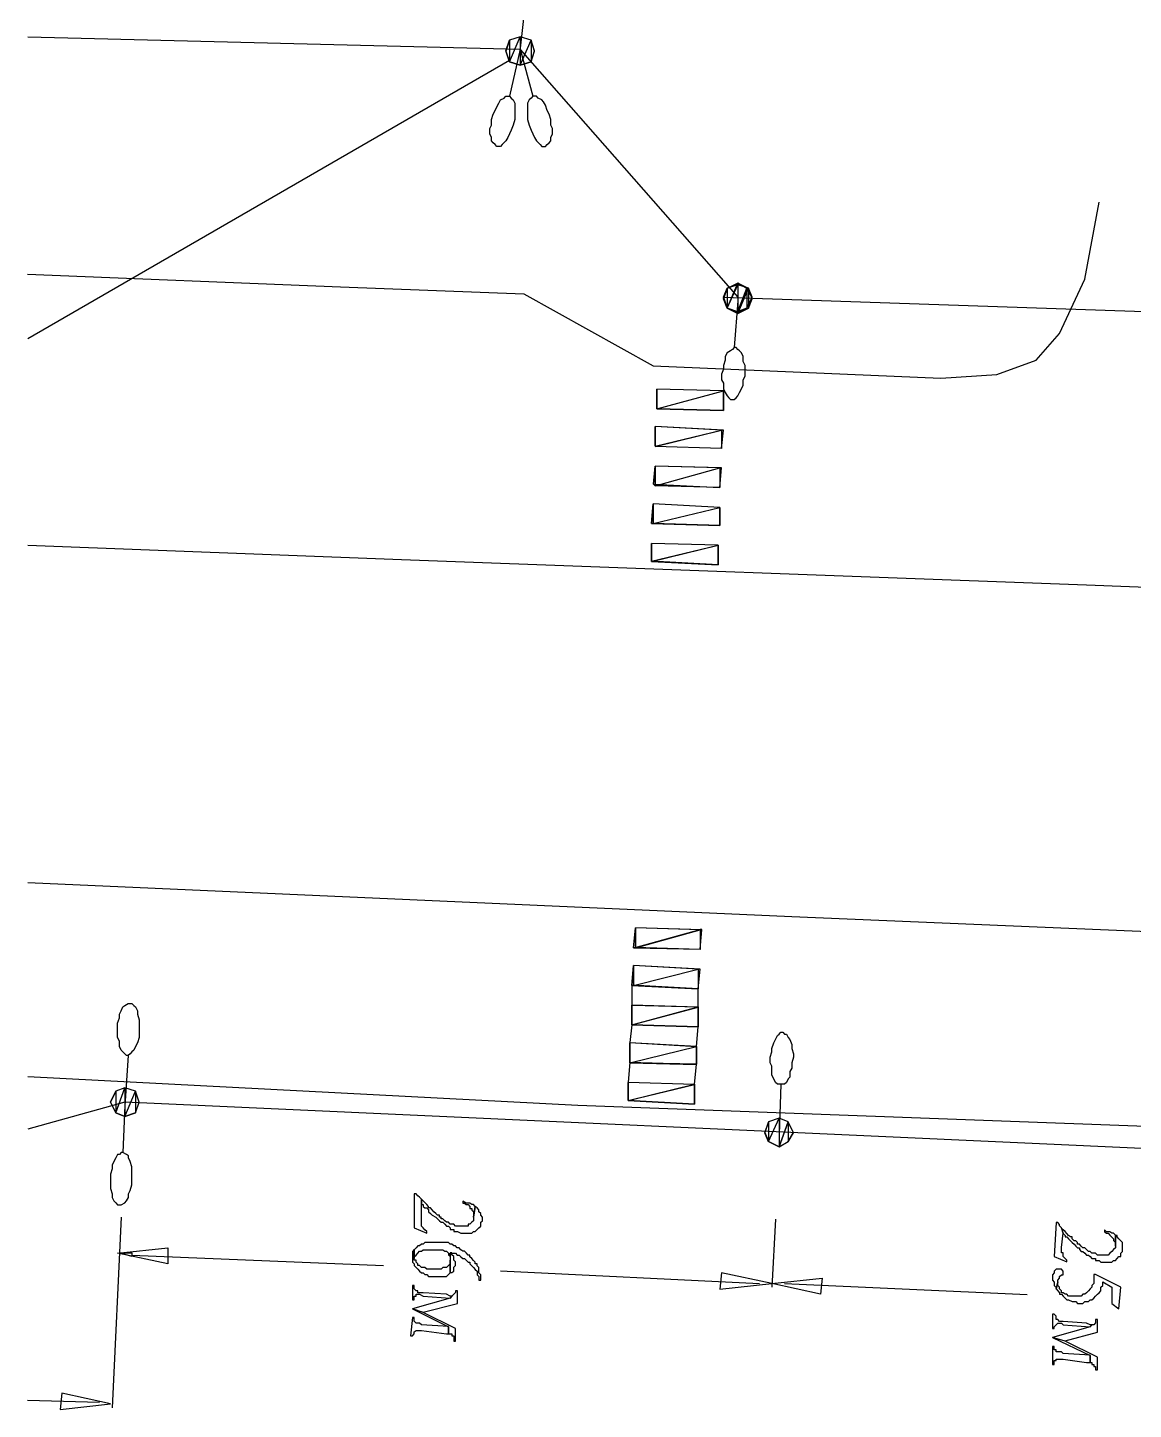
# Model space of a CAD drawing. Extents: x 212106 to 638151, y -1311344 to 1260505.
# Drawn here: x 212106 to 256034, y 481178 to 536109 of the extents above; entities that cross this region are included whole.
import ezdxf

# ---------------------------------------------------------------- set-up
doc = ezdxf.new("R2010")
doc.units = 0
doc.header["$MEASUREMENT"] = 0
doc.layers.add('at_Entity', color=7, linetype='Continuous')

msp = doc.modelspace()

# ---------------------------------------------------------------- linework, layer by layer
at = {"layer": 'at_Entity', "color": 0}
for p, q in [((231678, 535176), (231892, 537180)), ((212107, 535739), (231677, 535247)), ((231106, 535182), (231249, 535608)), ((231106, 535182), (231249, 535608)), ((231106, 535182), (231249, 535608)), ((231106, 535182), (231249, 535608)), ((231249, 535606), (231106, 535179)), ((231249, 535606), (231106, 535179)), ((231249, 535606), (231106, 535179)), ((231249, 535606), (231106, 535179)), ((231249, 535606), (231106, 535179)), ((231249, 535606), (231106, 535179)), ((231249, 535606), (231106, 535179)), ((231249, 535606), (231106, 535179)), ((231678, 535748), (231249, 535606)), ((231678, 535748), (231249, 535606)), ((231249, 534753), (231678, 535748)), ((231249, 534753), (231678, 535748)), ((231678, 535748), (231249, 535606)), ((231678, 535748), (231249, 535606)), ((231678, 535748), (231249, 535606)), ((231249, 534753), (231678, 535748)), ((231249, 534753), (231678, 535748)), ((231678, 535748), (231249, 535606)), ((231678, 535748), (231249, 535606)), ((231678, 535748), (231249, 535606)), ((231249, 534753), (231678, 535748)), ((231249, 534753), (231678, 535748)), ((231678, 535748), (231249, 535606)), ((231678, 535748), (231249, 535606)), ((231678, 535748), (231249, 535606)), ((231249, 534753), (231678, 535748)), ((231249, 534753), (231678, 535748)), ((231678, 535748), (231249, 535606)), ((231249, 535608), (231249, 534755)), ((231249, 535608), (231249, 534755)), ((231249, 535608), (231249, 534755)), ((231249, 535608), (231249, 534755)), ((231249, 535606), (231249, 534753)), ((231249, 535606), (231249, 534753)), ((231249, 535606), (231249, 534753)), ((231249, 535606), (231249, 534753)), ((232106, 535606), (231678, 535748)), ((232106, 535606), (231678, 535748)), ((231678, 535748), (231678, 534611)), ((231678, 535748), (231678, 534611)), ((232106, 535606), (231678, 535748)), ((232106, 535606), (231678, 535748)), ((232106, 535606), (231678, 535748)), ((231678, 535748), (231678, 534611)), ((231678, 535748), (231678, 534611)), ((232106, 535606), (231678, 535748)), ((232106, 535606), (231678, 535748)), ((232106, 535606), (231678, 535748)), ((231678, 535748), (231678, 534611)), ((231678, 535748), (231678, 534611)), ((232106, 535606), (231678, 535748)), ((232106, 535606), (231678, 535748)), ((232106, 535606), (231678, 535748)), ((231678, 535748), (231678, 534611)), ((231678, 535748), (231678, 534611)), ((232106, 535606), (231678, 535748)), ((231678, 534613), (232106, 535608)), ((231678, 534613), (232106, 535608)), ((231678, 534613), (232106, 535608)), ((231678, 534613), (232106, 535608)), ((231678, 534611), (232106, 535606)), ((231678, 534611), (232106, 535606)), ((231678, 534611), (232106, 535606)), ((231678, 534611), (232106, 535606)), ((232249, 535182), (232106, 535608)), ((232106, 535608), (232106, 534755)), ((232106, 535608), (232106, 534755)), ((232249, 535182), (232106, 535608)), ((232106, 535608), (232106, 534755)), ((232106, 535608), (232106, 534755)), ((232249, 535182), (232106, 535608)), ((232106, 535608), (232106, 534755)), ((232106, 535608), (232106, 534755)), ((232249, 535182), (232106, 535608)), ((232106, 535608), (232106, 534755)), ((232106, 535608), (232106, 534755)), ((232249, 535179), (232106, 535606)), ((232249, 535179), (232106, 535606)), ((232249, 535179), (232106, 535606)), ((232249, 535179), (232106, 535606)), ((232249, 535179), (232106, 535606)), ((232249, 535179), (232106, 535606)), ((232249, 535179), (232106, 535606)), ((232249, 535179), (232106, 535606)), ((231249, 534755), (231106, 535182)), ((231249, 534755), (231106, 535182)), ((231249, 534755), (231106, 535182)), ((231249, 534755), (231106, 535182)), ((231106, 535179), (231249, 534753)), ((231106, 535179), (231249, 534753)), ((231106, 535179), (231249, 534753)), ((231106, 535179), (231249, 534753)), ((231106, 535179), (231249, 534753)), ((231106, 535179), (231249, 534753)), ((231106, 535179), (231249, 534753)), ((231106, 535179), (231249, 534753)), ((231678, 535247), (231249, 533387)), ((231678, 535247), (232178, 533387)), ((231678, 535242), (240320, 525388)), ((232106, 534755), (232249, 535182)), ((232106, 534755), (232249, 535182)), ((232106, 534755), (232249, 535182)), ((232106, 534755), (232249, 535182)), ((232106, 534753), (232249, 535179)), ((232106, 534753), (232249, 535179)), ((232106, 534753), (232249, 535179)), ((232106, 534753), (232249, 535179)), ((232106, 534753), (232249, 535179)), ((232106, 534753), (232249, 535179)), ((232106, 534753), (232249, 535179)), ((232106, 534753), (232249, 535179)), ((212107, 523748), (231249, 534816)), ((231249, 534753), (231678, 534611)), ((231678, 534611), (231249, 534753)), ((231249, 534753), (231678, 534611)), ((231249, 534753), (231678, 534611)), ((231678, 534611), (231249, 534753)), ((231249, 534753), (231678, 534611)), ((231249, 534753), (231678, 534611)), ((231678, 534611), (231249, 534753)), ((231249, 534753), (231678, 534611)), ((231249, 534753), (231678, 534611)), ((231678, 534611), (231249, 534753)), ((231249, 534753), (231678, 534611)), ((232106, 534755), (231678, 534613)), ((232106, 534755), (231678, 534613)), ((232106, 534755), (231678, 534613)), ((232106, 534755), (231678, 534613)), ((231678, 534611), (232106, 534753)), ((231678, 534611), (232106, 534753)), ((231678, 534611), (232106, 534753)), ((231678, 534611), (232106, 534753)), ((231678, 534611), (232106, 534753)), ((231678, 534611), (232106, 534753)), ((231678, 534611), (232106, 534753)), ((231678, 534611), (232106, 534753)), ((231678, 534611), (231678, 534611)), ((231678, 534611), (231678, 534611)), ((231678, 534611), (231678, 534611)), ((231678, 534611), (231678, 534611)), ((231678, 534611), (231678, 534611)), ((231034, 533307), (231106, 533384)), ((231106, 533384), (231177, 533384)), ((231177, 533384), (231249, 533384)), ((231249, 533384), (231320, 533307)), ((232177, 533384), (232106, 533307)), ((232249, 533384), (232177, 533384)), ((232320, 533384), (232249, 533384)), ((232391, 533307), (232320, 533384)), ((230677, 532816), (230749, 532958)), ((230749, 532958), (230820, 533100)), ((230820, 533100), (230892, 533242)), ((230892, 533242), (231034, 533307)), ((231320, 533307), (231391, 533242)), ((231391, 533242), (231463, 533100)), ((231463, 533100), (231463, 532958)), ((231463, 532958), (231463, 532816)), ((232034, 533242), (231963, 533100)), ((231963, 533100), (231963, 532958)), ((231963, 532958), (231963, 532816)), ((232106, 533307), (232034, 533242)), ((232534, 533242), (232391, 533307)), ((232606, 533165), (232534, 533242)), ((232677, 533023), (232606, 533165)), ((232749, 532816), (232677, 533023)), ((230534, 532455), (230606, 532675)), ((230534, 532236), (230534, 532455)), ((230606, 532675), (230677, 532816)), ((231463, 532455), (231391, 532236)), ((231463, 532816), (231463, 532597)), ((231463, 532597), (231463, 532455)), ((231963, 532816), (231963, 532597)), ((231963, 532597), (231963, 532455)), ((231963, 532455), (232034, 532236)), ((232820, 532675), (232749, 532816)), ((232891, 532455), (232820, 532675)), ((232891, 532236), (232891, 532455)), ((230463, 532094), (230534, 532236)), ((230463, 531887), (230463, 532094)), ((230534, 531745), (230463, 531887)), ((230534, 531603), (230534, 531745)), ((231177, 531745), (231106, 531603)), ((231249, 531887), (231177, 531745)), ((231320, 532029), (231249, 531887)), ((231391, 532236), (231320, 532029)), ((232034, 532236), (232106, 532029)), ((232106, 532029), (232177, 531887)), ((232177, 531887), (232249, 531745)), ((232249, 531745), (232320, 531603)), ((232963, 532094), (232891, 532236)), ((232891, 531745), (232963, 531887)), ((232891, 531603), (232891, 531745)), ((232963, 531887), (232963, 532094)), ((230606, 531526), (230534, 531603)), ((230677, 531461), (230606, 531526)), ((230749, 531384), (230677, 531461)), ((230820, 531384), (230749, 531384)), ((230749, 531384), (230749, 531384)), ((230892, 531384), (230820, 531384)), ((230963, 531461), (230892, 531384)), ((231106, 531603), (230963, 531461)), ((232320, 531603), (232463, 531461)), ((232463, 531461), (232534, 531384)), ((232534, 531384), (232606, 531384)), ((232606, 531384), (232677, 531384)), ((232677, 531384), (232749, 531461)), ((232677, 531384), (232677, 531384)), ((232749, 531461), (232820, 531526)), ((232820, 531526), (232891, 531603)), ((239748, 525387), (239891, 525747)), ((239748, 525387), (239891, 525747)), ((239748, 525323), (239891, 525747)), ((239748, 525323), (239891, 525747)), ((239748, 525387), (239891, 525747)), ((239748, 525387), (239891, 525747)), ((239891, 525745), (239748, 525321)), ((239891, 525745), (239748, 525321)), ((239891, 525745), (239748, 525321)), ((239891, 525745), (239748, 525321)), ((239892, 525738), (239749, 525391)), ((239892, 525738), (239749, 525391)), ((239892, 525738), (239749, 525391)), ((239892, 525738), (239749, 525391)), ((239892, 525738), (239749, 525391)), ((239892, 525738), (239749, 525391)), ((239892, 525738), (239749, 525391)), ((239892, 525738), (239749, 525391)), ((240319, 525887), (239891, 525745)), ((240319, 525887), (239891, 525745)), ((239891, 524961), (240319, 525887)), ((239891, 524961), (240319, 525887)), ((240319, 525887), (239891, 525745)), ((240319, 525887), (239891, 525745)), ((240319, 525887), (239891, 525745)), ((239891, 524961), (240319, 525887)), ((239891, 524961), (240319, 525887)), ((240319, 525887), (239891, 525745)), ((239891, 525747), (239891, 524962)), ((239891, 525747), (239891, 524962)), ((239891, 525747), (239891, 524962)), ((239891, 525747), (239891, 524962)), ((239891, 525747), (239891, 524962)), ((239891, 525747), (239891, 524962)), ((239891, 525745), (239891, 524961)), ((239891, 525745), (239891, 524961)), ((240320, 525956), (239892, 525738)), ((240320, 525956), (239892, 525738)), ((239892, 524953), (240320, 525956)), ((239892, 524953), (240320, 525956)), ((240320, 525956), (239892, 525738)), ((240320, 525956), (239892, 525738)), ((240320, 525956), (239892, 525738)), ((239892, 524953), (240320, 525956)), ((239892, 524953), (240320, 525956)), ((240320, 525956), (239892, 525738)), ((240320, 525956), (239892, 525738)), ((240320, 525956), (239892, 525738)), ((239892, 524953), (240320, 525956)), ((239892, 524953), (240320, 525956)), ((240320, 525956), (239892, 525738)), ((240320, 525956), (239892, 525738)), ((240320, 525956), (239892, 525738)), ((239892, 524953), (240320, 525956)), ((239892, 524953), (240320, 525956)), ((240320, 525956), (239892, 525738)), ((239892, 525738), (239892, 524953)), ((239892, 525738), (239892, 524953)), ((239892, 525738), (239892, 524953)), ((239892, 525738), (239892, 524953)), ((240749, 525745), (240319, 525887)), ((240749, 525745), (240319, 525887)), ((240319, 525887), (240319, 524742)), ((240319, 525887), (240319, 524742)), ((240749, 525745), (240319, 525887)), ((240749, 525745), (240319, 525887)), ((240749, 525745), (240319, 525887)), ((240319, 525887), (240319, 524742)), ((240319, 525887), (240319, 524742)), ((240749, 525745), (240319, 525887)), ((240319, 524742), (240749, 525745)), ((240319, 524742), (240749, 525745)), ((240748, 525738), (240320, 525956)), ((240748, 525738), (240320, 525956)), ((240320, 525956), (240320, 524812)), ((240320, 525956), (240320, 524812)), ((240748, 525738), (240320, 525956)), ((240748, 525738), (240320, 525956)), ((240748, 525738), (240320, 525956)), ((240320, 525956), (240320, 524812)), ((240320, 525956), (240320, 524812)), ((240748, 525738), (240320, 525956)), ((240678, 525738), (240320, 525956)), ((240678, 525738), (240320, 525956)), ((240320, 525956), (240320, 524812)), ((240320, 525956), (240320, 524812)), ((240678, 525738), (240320, 525956)), ((240678, 525738), (240320, 525956)), ((240678, 525738), (240320, 525956)), ((240320, 525956), (240320, 524812)), ((240320, 525956), (240320, 524812)), ((240678, 525738), (240320, 525956)), ((240320, 524812), (240748, 525738)), ((240320, 524812), (240748, 525738)), ((240320, 524812), (240678, 525738)), ((240320, 524812), (240678, 525738)), ((240321, 524821), (240749, 525747)), ((240321, 524821), (240749, 525747)), ((240321, 524744), (240749, 525747)), ((240321, 524744), (240749, 525747)), ((240321, 524821), (240677, 525747)), ((240321, 524821), (240677, 525747)), ((240892, 525387), (240677, 525747)), ((240677, 525747), (240677, 524962)), ((240677, 525747), (240677, 524962)), ((240892, 525387), (240677, 525747)), ((240677, 525747), (240677, 524962)), ((240677, 525747), (240677, 524962)), ((240891, 525391), (240678, 525738)), ((240891, 525391), (240678, 525738)), ((240891, 525391), (240678, 525738)), ((240891, 525391), (240678, 525738)), ((240891, 525391), (240748, 525738)), ((240891, 525391), (240748, 525738)), ((240891, 525391), (240748, 525738)), ((240891, 525391), (240748, 525738)), ((240892, 525387), (240749, 525747)), ((240749, 525747), (240749, 524962)), ((240749, 525747), (240749, 524962)), ((240892, 525387), (240749, 525747)), ((240749, 525747), (240749, 524962)), ((240749, 525747), (240749, 524962)), ((240892, 525323), (240749, 525747)), ((240749, 525747), (240749, 524962)), ((240749, 525747), (240749, 524962)), ((240892, 525323), (240749, 525747)), ((240749, 525747), (240749, 524962)), ((240749, 525747), (240749, 524962)), ((240892, 525321), (240749, 525745)), ((240892, 525321), (240749, 525745)), ((240892, 525321), (240749, 525745)), ((240892, 525321), (240749, 525745)), ((239891, 524962), (239748, 525387)), ((239891, 524962), (239748, 525387)), ((239891, 524962), (239748, 525387)), ((239891, 524962), (239748, 525387)), ((239891, 524962), (239748, 525323)), ((239891, 524962), (239748, 525323)), ((239748, 525321), (239891, 524961)), ((239748, 525321), (239891, 524961)), ((239748, 525321), (239891, 524961)), ((239748, 525321), (239891, 524961)), ((239749, 525391), (239892, 524953)), ((239749, 525391), (239892, 524953)), ((239749, 525391), (239892, 524953)), ((239749, 525391), (239892, 524953)), ((239749, 525391), (239892, 524953)), ((239749, 525391), (239892, 524953)), ((239749, 525391), (239892, 524953)), ((239749, 525391), (239892, 524953)), ((296103, 523455), (239749, 525386)), ((240321, 525246), (240178, 523395)), ((240677, 524962), (240892, 525387)), ((240677, 524962), (240892, 525387)), ((240678, 524953), (240891, 525391)), ((240678, 524953), (240891, 525391)), ((240678, 524953), (240891, 525391)), ((240678, 524953), (240891, 525391)), ((240748, 524953), (240891, 525391)), ((240748, 524953), (240891, 525391)), ((240748, 524953), (240891, 525391)), ((240748, 524953), (240891, 525391)), ((240749, 524962), (240892, 525387)), ((240749, 524962), (240892, 525387)), ((240749, 524962), (240892, 525323)), ((240749, 524962), (240892, 525323)), ((240749, 524961), (240892, 525321)), ((240749, 524961), (240892, 525321)), ((240749, 524961), (240892, 525321)), ((240749, 524961), (240892, 525321)), ((239891, 524961), (240319, 524742)), ((240319, 524742), (239891, 524961)), ((239891, 524961), (240319, 524742)), ((239891, 524961), (240319, 524742)), ((240319, 524742), (239891, 524961)), ((239891, 524961), (240319, 524742)), ((239892, 524953), (240320, 524812)), ((240320, 524812), (239892, 524953)), ((239892, 524953), (240320, 524812)), ((239892, 524953), (240320, 524812)), ((240320, 524812), (239892, 524953)), ((239892, 524953), (240320, 524812)), ((239892, 524953), (240320, 524812)), ((240320, 524812), (239892, 524953)), ((239892, 524953), (240320, 524812)), ((239892, 524953), (240320, 524812)), ((240320, 524812), (239892, 524953)), ((239892, 524953), (240320, 524812)), ((240319, 524742), (240749, 524961)), ((240319, 524742), (240749, 524961)), ((240319, 524742), (240749, 524961)), ((240319, 524742), (240749, 524961)), ((240319, 524742), (240319, 524742)), ((240319, 524742), (240319, 524742)), ((240319, 524742), (240319, 524742)), ((240320, 524812), (240748, 524953)), ((240320, 524812), (240748, 524953)), ((240320, 524812), (240748, 524953)), ((240320, 524812), (240748, 524953)), ((240320, 524812), (240678, 524953)), ((240320, 524812), (240678, 524953)), ((240320, 524812), (240678, 524953)), ((240320, 524812), (240678, 524953)), ((240320, 524812), (240320, 524812)), ((240320, 524812), (240320, 524812)), ((240320, 524812), (240320, 524812)), ((240320, 524812), (240320, 524812)), ((240320, 524812), (240320, 524812)), ((240320, 524812), (240320, 524812)), ((240749, 524962), (240321, 524821)), ((240749, 524962), (240321, 524821)), ((240749, 524962), (240321, 524744)), ((240749, 524962), (240321, 524744)), ((240677, 524962), (240321, 524821)), ((240677, 524962), (240321, 524821)), ((239892, 523177), (239821, 523035)), ((239821, 523035), (239821, 522894)), ((240034, 523254), (239892, 523177)), ((240106, 523318), (240034, 523254)), ((240178, 523395), (240106, 523318)), ((240249, 523395), (240178, 523395)), ((240321, 523318), (240249, 523395)), ((240391, 523254), (240321, 523318)), ((240463, 523177), (240391, 523254)), ((240535, 523035), (240463, 523177)), ((240535, 522830), (240535, 523035)), ((239749, 522534), (239677, 522329)), ((239821, 522894), (239749, 522676)), ((239749, 522676), (239749, 522534)), ((240606, 522676), (240535, 522830)), ((240606, 522470), (240606, 522676)), ((240606, 522252), (240606, 522470)), ((239677, 522329), (239677, 522111)), ((239677, 522111), (239749, 521969)), ((239749, 521969), (239749, 521751)), ((240463, 521751), (240535, 521892)), ((240535, 522111), (240606, 522252)), ((240535, 521892), (240535, 522111)), ((237105, 521742), (237105, 520959)), ((237105, 520959), (237105, 521742)), ((239748, 521665), (237105, 521742)), ((237105, 521742), (237105, 520959)), ((239748, 521665), (237105, 521742)), ((237105, 521742), (237105, 520959)), ((237105, 520959), (239748, 521665)), ((237106, 520953), (239749, 521672)), ((239748, 520882), (239748, 521665)), ((239749, 521751), (239821, 521610)), ((239749, 521672), (239749, 520889)), ((239749, 520889), (239749, 521672)), ((239749, 521672), (239749, 520889)), ((239821, 521610), (239892, 521468)), ((239892, 521468), (239964, 521391)), ((239964, 521391), (240034, 521327)), ((240034, 521327), (240106, 521327)), ((240106, 521327), (240178, 521327)), ((240106, 521327), (240106, 521327)), ((240178, 521327), (240249, 521391)), ((240249, 521391), (240321, 521468)), ((240321, 521468), (240391, 521610)), ((240391, 521610), (240463, 521751)), ((237105, 520959), (237105, 520959)), ((237105, 520959), (239748, 520882)), ((239749, 520889), (237106, 520953)), ((239748, 520882), (239748, 520882)), ((239749, 520889), (239749, 520889)), ((237035, 520252), (237035, 519469)), ((237035, 519469), (237035, 520252)), ((239678, 520111), (237035, 520252)), ((237035, 520252), (237035, 519469)), ((239749, 520111), (237035, 520252)), ((237035, 520252), (237035, 519469)), ((237034, 519459), (239677, 520100)), ((237035, 519469), (239678, 520111)), ((239748, 520100), (239677, 520100)), ((239677, 520100), (239677, 519382)), ((239677, 519382), (239748, 520100)), ((239677, 520100), (239677, 519382)), ((239678, 519392), (239749, 520111)), ((239677, 519382), (237034, 519459)), ((237035, 519469), (237035, 519469)), ((237035, 519469), (239678, 519392)), ((239678, 519392), (239678, 519392)), ((236964, 517962), (237034, 518680)), ((237034, 518680), (236964, 517962)), ((237034, 518680), (237034, 517898)), ((239607, 518603), (237034, 518680)), ((237034, 518680), (237034, 517898)), ((239677, 518603), (237034, 518680)), ((237034, 517898), (239607, 518603)), ((237035, 517892), (239606, 518610)), ((239678, 518610), (239606, 518610)), ((239606, 518610), (239606, 517828)), ((239606, 517828), (239678, 518610)), ((239606, 518610), (239606, 517828)), ((239607, 517821), (239677, 518603)), ((237034, 517898), (236964, 517962)), ((236964, 517962), (239607, 517821)), ((239606, 517828), (237035, 517892)), ((239607, 517821), (239607, 517821)), ((236892, 516397), (236963, 517178)), ((236963, 517178), (236892, 516397)), ((236963, 517178), (236963, 516397)), ((239606, 517037), (236963, 517178)), ((236963, 517178), (236963, 516397)), ((239606, 517037), (236963, 517178)), ((236963, 516398), (239606, 517038)), ((236963, 516397), (239606, 517037)), ((239606, 517038), (239606, 516321)), ((239606, 516321), (239606, 517038)), ((239606, 517038), (239606, 516321)), ((239606, 516320), (239606, 517037)), ((236963, 516397), (236892, 516397)), ((236892, 516397), (239606, 516320)), ((239606, 516321), (236963, 516398)), ((239606, 516321), (239606, 516321)), ((239606, 516320), (239606, 516320)), ((212107, 515536), (226964, 514961)), ((236892, 515606), (236892, 514890)), ((236892, 514890), (236892, 515606)), ((239534, 515530), (236892, 515606)), ((236892, 515606), (236892, 514890)), ((239534, 515530), (236892, 515606)), ((236892, 515606), (236892, 514890)), ((236892, 514897), (239535, 515536)), ((236892, 514890), (239534, 515530)), ((239534, 514749), (239534, 515530)), ((239535, 515536), (239535, 514756)), ((239535, 514756), (239535, 515536)), ((239535, 515536), (239535, 514756)), ((226964, 514961), (254177, 513962)), ((239535, 514756), (236892, 514897)), ((236892, 514890), (236892, 514890)), ((236892, 514890), (239534, 514749)), ((239534, 514749), (239534, 514749)), ((239535, 514756), (239535, 514756)), ((254177, 513962), (305962, 511966)), ((242463, 500755), (212107, 502112)), ((280248, 499181), (242463, 500755)), ((236178, 499532), (236249, 500320)), ((236249, 500320), (236178, 499532)), ((236248, 499538), (238821, 500250)), ((236249, 500320), (236249, 499532)), ((238820, 500243), (236249, 500320)), ((236249, 500320), (236249, 499532)), ((238891, 500243), (236249, 500320)), ((236249, 499532), (238820, 500243)), ((238820, 499469), (238891, 500243)), ((238892, 500250), (238821, 500250)), ((238821, 500250), (238821, 499462)), ((238821, 499462), (238892, 500250)), ((238821, 500250), (238821, 499462)), ((236249, 499532), (236178, 499532)), ((236178, 499532), (238820, 499469)), ((238821, 499462), (236248, 499538)), ((238820, 499469), (238820, 499469)), ((236106, 498031), (236177, 498818)), ((236177, 498818), (236106, 498031)), ((236177, 498818), (236177, 498031)), ((238749, 498678), (236177, 498818)), ((236177, 498818), (236177, 498031)), ((238820, 498678), (236177, 498818)), ((236177, 498031), (238749, 498678)), ((236177, 498031), (238749, 498678)), ((238820, 498678), (238749, 498678)), ((238749, 498678), (238749, 497891)), ((238749, 497891), (238820, 498678)), ((238749, 498678), (238749, 497891)), ((238749, 497891), (238820, 498678)), ((238749, 497898), (236106, 498038)), ((236106, 498038), (236106, 497251)), ((236177, 498031), (236106, 498031)), ((236106, 498031), (238749, 497891)), ((238749, 497891), (236177, 498031)), ((238749, 497175), (238749, 497898)), ((238749, 497891), (238749, 497891)), ((215821, 497024), (215892, 497176)), ((215892, 497176), (215964, 497240)), ((215964, 497240), (216106, 497316)), ((216106, 497316), (216178, 497316)), ((216178, 497316), (216249, 497316)), ((216178, 497316), (216178, 497316)), ((216249, 497316), (216321, 497240)), ((216321, 497240), (216392, 497176)), ((216392, 497176), (216464, 497024)), ((236105, 497246), (236105, 496460)), ((236105, 496460), (236105, 497246)), ((238749, 497170), (236105, 497246)), ((236105, 497246), (236105, 496460)), ((238749, 497170), (236105, 497246)), ((236105, 497246), (236105, 496460)), ((236105, 496460), (238749, 497170)), ((236106, 497251), (238749, 497175)), ((236106, 496466), (238748, 497176)), ((238748, 497176), (238748, 496390)), ((238748, 496390), (238748, 497176)), ((238748, 497176), (238748, 496390)), ((238749, 497175), (238749, 497175)), ((238749, 496383), (238749, 497170)), ((215678, 496529), (215749, 496745)), ((215749, 496885), (215821, 497024)), ((215749, 496745), (215749, 496885)), ((216464, 497024), (216464, 496885)), ((216464, 496885), (216535, 496669)), ((216535, 496669), (216535, 496529)), ((215678, 496390), (215678, 496529)), ((215678, 496174), (215678, 496390)), ((215678, 495959), (215678, 496174)), ((216535, 496529), (216535, 496314)), ((216535, 496314), (216535, 496098)), ((216535, 496098), (216535, 495959)), ((236107, 496466), (236035, 495756)), ((236105, 496460), (236105, 496460)), ((236105, 496460), (238749, 496383)), ((238748, 496390), (236106, 496466)), ((238749, 496390), (236107, 496466)), ((238677, 495604), (238749, 496390)), ((238748, 496390), (238748, 496390)), ((238749, 496383), (238749, 496383)), ((241820, 495883), (241891, 496036)), ((241891, 496036), (241962, 496099)), ((241962, 496099), (242035, 496175)), ((242035, 496175), (242106, 496175)), ((242106, 496175), (242177, 496099)), ((242106, 496175), (242106, 496175)), ((242177, 496099), (242249, 496099)), ((242249, 496099), (242320, 495959)), ((215749, 495819), (215678, 495959)), ((215749, 495603), (215749, 495819)), ((215821, 495464), (215749, 495603)), ((216392, 495603), (216321, 495464)), ((216464, 495743), (216392, 495603)), ((216535, 495959), (216464, 495743)), ((236034, 495744), (236034, 494958)), ((236034, 494958), (236034, 495744)), ((238677, 495605), (236034, 495744)), ((236034, 495744), (236034, 494958)), ((238677, 495605), (236034, 495744)), ((236034, 495744), (236034, 494958)), ((236034, 494958), (238677, 495605)), ((236035, 495756), (238677, 495604)), ((236035, 494958), (238677, 495604)), ((238677, 494882), (238677, 495605)), ((238677, 495604), (238677, 494895)), ((238677, 494895), (238677, 495604)), ((238677, 495604), (238677, 494895)), ((238677, 495604), (238677, 495604)), ((241677, 495528), (241748, 495744)), ((241677, 495389), (241677, 495528)), ((241748, 495744), (241820, 495883)), ((242320, 495959), (242391, 495883)), ((242391, 495883), (242463, 495681)), ((242463, 495681), (242463, 495528)), ((242463, 495528), (242534, 495313)), ((215892, 495388), (215821, 495464)), ((215964, 495312), (215892, 495388)), ((216106, 495244), (215963, 493241)), ((216035, 495248), (215964, 495312)), ((216106, 495248), (216035, 495248)), ((216178, 495312), (216106, 495248)), ((216249, 495388), (216178, 495312)), ((216321, 495464), (216249, 495388)), ((236035, 494964), (235964, 494179)), ((236034, 494958), (236034, 494958)), ((236034, 494958), (238677, 494882)), ((238678, 494888), (236035, 494964)), ((238677, 494895), (236035, 494958)), ((241606, 495173), (241677, 495389)), ((241606, 494958), (241606, 495173)), ((241677, 494818), (241606, 494958)), ((242534, 495173), (242463, 494958)), ((242463, 494958), (242463, 494742)), ((242534, 495313), (242534, 495173)), ((233963, 493254), (212107, 494394)), ((238606, 494103), (238678, 494888)), ((238677, 494895), (238677, 494895)), ((238677, 494882), (238677, 494882)), ((241677, 494603), (241677, 494818)), ((241677, 494463), (241677, 494603)), ((241748, 494324), (241677, 494463)), ((242391, 494387), (242320, 494324)), ((242463, 494742), (242391, 494603)), ((242391, 494603), (242391, 494387)), ((215964, 493963), (215607, 493824)), ((215964, 493963), (215607, 493824)), ((215607, 492962), (215964, 493963)), ((215607, 492962), (215964, 493963)), ((215964, 493963), (215607, 493824)), ((215964, 493963), (215607, 493824)), ((215964, 493963), (215607, 493824)), ((215607, 492962), (215964, 493963)), ((215607, 492962), (215964, 493963)), ((215964, 493963), (215607, 493824)), ((216392, 493824), (215964, 493963)), ((216392, 493824), (215964, 493963)), ((215964, 493963), (215964, 492823)), ((215964, 493963), (215964, 492823)), ((216392, 493824), (215964, 493963)), ((216392, 493824), (215964, 493963)), ((216392, 493824), (215964, 493963)), ((215964, 493963), (215964, 492823)), ((215964, 493963), (215964, 492823)), ((216392, 493824), (215964, 493963)), ((235962, 493457), (238606, 494103)), ((235963, 494172), (235963, 493463)), ((235963, 493463), (235963, 494172)), ((238605, 494096), (235963, 494172)), ((235963, 494172), (235963, 493463)), ((238605, 494096), (235963, 494172)), ((235963, 494172), (235963, 493463)), ((235963, 493463), (238605, 494096)), ((235964, 494179), (238606, 494103)), ((238605, 493311), (238605, 494096)), ((238606, 494103), (238606, 493317)), ((238606, 493317), (238606, 494103)), ((238606, 494103), (238606, 493317)), ((238606, 494103), (238606, 494103)), ((241820, 494172), (241748, 494324)), ((241891, 494108), (241820, 494172)), ((241962, 494108), (241891, 494108)), ((242035, 494108), (241962, 494108)), ((242034, 494103), (241962, 492101)), ((242177, 494108), (242035, 494108)), ((242249, 494172), (242177, 494108)), ((242320, 494324), (242249, 494172)), ((215964, 493392), (212107, 492316)), ((215607, 493824), (215392, 493393)), ((215607, 493824), (215392, 493393)), ((215607, 493824), (215392, 493393)), ((215607, 493824), (215392, 493393)), ((215392, 493393), (215607, 493823)), ((215392, 493393), (215607, 493823)), ((215392, 493393), (215607, 492962)), ((215607, 492962), (215392, 493393)), ((215392, 493393), (215607, 492962)), ((215392, 493393), (215607, 492962)), ((215607, 492962), (215392, 493393)), ((215392, 493393), (215607, 492962)), ((215607, 493824), (215607, 492962)), ((215607, 493824), (215607, 492962)), ((215607, 493823), (215607, 492962)), ((215607, 493823), (215607, 492962)), ((215964, 492823), (216392, 493824)), ((215964, 492823), (216392, 493824)), ((215964, 492823), (216393, 493823)), ((215964, 492823), (216393, 493823)), ((294104, 489822), (215964, 493392)), ((216535, 493393), (216392, 493824)), ((216535, 493393), (216392, 493824)), ((216535, 493393), (216392, 493824)), ((216535, 493393), (216392, 493824)), ((216392, 492962), (216535, 493393)), ((216392, 492962), (216535, 493393)), ((216392, 492962), (216535, 493393)), ((216392, 492962), (216535, 493393)), ((216535, 493393), (216393, 493823)), ((216393, 493823), (216393, 492962)), ((216393, 493823), (216393, 492962)), ((216535, 493393), (216393, 493823)), ((216393, 493823), (216393, 492962)), ((216393, 493823), (216393, 492962)), ((216393, 492962), (216535, 493393)), ((216393, 492962), (216535, 493393)), ((238606, 493317), (235962, 493457)), ((235963, 493463), (235963, 493463)), ((235963, 493463), (238605, 493311)), ((238605, 493311), (238605, 493311)), ((238606, 493317), (238606, 493317)), ((215607, 492962), (215964, 492823)), ((215964, 492823), (215607, 492962)), ((215607, 492962), (215964, 492823)), ((215607, 492962), (215964, 492823)), ((215964, 492823), (215607, 492962)), ((215607, 492962), (215964, 492823)), ((215964, 493253), (215893, 491392)), ((215964, 492823), (216392, 492962)), ((216393, 492962), (215964, 492823)), ((215964, 492823), (216392, 492962)), ((215964, 492823), (216392, 492962)), ((216393, 492962), (215964, 492823)), ((215964, 492823), (216392, 492962)), ((215964, 492823), (215964, 492823)), ((215964, 492823), (215964, 492823)), ((215964, 492823), (215964, 492823)), ((261034, 492253), (233963, 493254)), ((241963, 492752), (241535, 492613)), ((241963, 492752), (241535, 492613)), ((241535, 491828), (241963, 492752)), ((241535, 491828), (241963, 492752)), ((241963, 492752), (241535, 492613)), ((241963, 492752), (241535, 492613)), ((241963, 492752), (241535, 492613)), ((241535, 491828), (241963, 492752)), ((241535, 491828), (241963, 492752)), ((241963, 492752), (241535, 492613)), ((242321, 492613), (241963, 492752)), ((242321, 492613), (241963, 492752)), ((241963, 492752), (241963, 491613)), ((241963, 492752), (241963, 491613)), ((242321, 492613), (241963, 492752)), ((242321, 492613), (241963, 492752)), ((242321, 492613), (241963, 492752)), ((241963, 492752), (241963, 491613)), ((241963, 492752), (241963, 491613)), ((242321, 492613), (241963, 492752)), ((241391, 492170), (241534, 492601)), ((241391, 492170), (241534, 492601)), ((241535, 492613), (241392, 492182)), ((241535, 492613), (241392, 492182)), ((241535, 492613), (241392, 492182)), ((241535, 492613), (241392, 492182)), ((241534, 492601), (241534, 491816)), ((241534, 492601), (241534, 491816)), ((241535, 492613), (241535, 491828)), ((241535, 492613), (241535, 491828)), ((241963, 491613), (242321, 492613)), ((241963, 491613), (242321, 492613)), ((241963, 491601), (242320, 492601)), ((241963, 491601), (242320, 492601)), ((242534, 492170), (242320, 492601)), ((242320, 492601), (242320, 491816)), ((242320, 492601), (242320, 491816)), ((242534, 492170), (242320, 492601)), ((242320, 492601), (242320, 491816)), ((242320, 492601), (242320, 491816)), ((242535, 492182), (242321, 492613)), ((242535, 492182), (242321, 492613)), ((242535, 492182), (242321, 492613)), ((242535, 492182), (242321, 492613)), ((241534, 491816), (241391, 492170)), ((241534, 491816), (241391, 492170)), ((241392, 492182), (241535, 491828)), ((241392, 492182), (241535, 491828)), ((241392, 492182), (241535, 491828)), ((241392, 492182), (241535, 491828)), ((241535, 491828), (241963, 491613)), ((241963, 491613), (241535, 491828)), ((241535, 491828), (241963, 491613)), ((241535, 491828), (241963, 491613)), ((241963, 491613), (241535, 491828)), ((241535, 491828), (241963, 491613)), ((241963, 491613), (242321, 491828)), ((241963, 491613), (242321, 491828)), ((241963, 491613), (242321, 491828)), ((241963, 491613), (242321, 491828)), ((242320, 491816), (241963, 491601)), ((242320, 491816), (241963, 491601)), ((242320, 491816), (242534, 492170)), ((242320, 491816), (242534, 492170)), ((242321, 491828), (242535, 492182)), ((242321, 491828), (242535, 492182)), ((242321, 491828), (242535, 492182)), ((242321, 491828), (242535, 492182)), ((215607, 491175), (215535, 491036)), ((215678, 491314), (215607, 491175)), ((215749, 491314), (215678, 491314)), ((215821, 491390), (215749, 491314)), ((215892, 491390), (215821, 491390)), ((216035, 491314), (215892, 491390)), ((216107, 491251), (216035, 491314)), ((216107, 491175), (216107, 491251)), ((216178, 491036), (216107, 491175)), ((241963, 491613), (241963, 491613)), ((241963, 491613), (241963, 491613)), ((241963, 491613), (241963, 491613)), ((215464, 490745), (215392, 490530)), ((215535, 491036), (215464, 490884)), ((215464, 490884), (215464, 490745)), ((216249, 490821), (216178, 491036)), ((216249, 490682), (216249, 490821)), ((216249, 490467), (216249, 490682)), ((215392, 490530), (215392, 490315)), ((215392, 490315), (215392, 490100)), ((215392, 490100), (215392, 489961)), ((216178, 489885), (216249, 490100)), ((216249, 490251), (216249, 490467)), ((216249, 490100), (216249, 490251)), ((215392, 489961), (215464, 489746)), ((215464, 489746), (215464, 489606)), ((215464, 489606), (215535, 489467)), ((215535, 489467), (215607, 489391)), ((215964, 489391), (216035, 489467)), ((216035, 489467), (216107, 489606)), ((216107, 489746), (216178, 489885)), ((216107, 489606), (216107, 489746)), ((227535, 489748), (227463, 489748)), ((227463, 489748), (227463, 488396)), ((227606, 489672), (227535, 489748)), ((227678, 489609), (227606, 489672)), ((227749, 489533), (227678, 489609)), ((227821, 489463), (227749, 489539)), ((227749, 489539), (227749, 489324)), ((227749, 489319), (227749, 489533)), ((227892, 489400), (227821, 489463)), ((229534, 489381), (229392, 489457)), ((229392, 489457), (229392, 489381)), ((215607, 489391), (215678, 489315)), ((215678, 489315), (215749, 489315)), ((215749, 489315), (215821, 489315)), ((215749, 489315), (215749, 489315)), ((215821, 489315), (215964, 489391)), ((227749, 489324), (227749, 489324)), ((227749, 489324), (227821, 489324)), ((227749, 488750), (227749, 489319)), ((227821, 489324), (227821, 489248)), ((227821, 489248), (227892, 489185)), ((227964, 489324), (227892, 489400)), ((227892, 489185), (227964, 489185)), ((228035, 489248), (227964, 489324)), ((227964, 489185), (228035, 489109)), ((228035, 489185), (228035, 489248)), ((228107, 489185), (228035, 489185)), ((228035, 489109), (228035, 489033)), ((228035, 489033), (228107, 488970)), ((228178, 489109), (228107, 489185)), ((228107, 488970), (228178, 488894)), ((228249, 489033), (228178, 489109)), ((228178, 488894), (228321, 488818)), ((228321, 488970), (228249, 489033)), ((228249, 489033), (228249, 489033)), ((228392, 488894), (228321, 488970)), ((228464, 488894), (228392, 488894)), ((228464, 488818), (228464, 488894)), ((229392, 489381), (229463, 489381)), ((229463, 489381), (229534, 489318)), ((229606, 489381), (229534, 489381)), ((229534, 489318), (229606, 489318)), ((229677, 489381), (229606, 489381)), ((229606, 489318), (229677, 489242)), ((229749, 489318), (229677, 489381)), ((229677, 489242), (229677, 489167)), ((229677, 489167), (229749, 489167)), ((229820, 489318), (229749, 489318)), ((229749, 489167), (229749, 489103)), ((229749, 489103), (229820, 489028)), ((229892, 489242), (229820, 489318)), ((229820, 488813), (229892, 489242)), ((229820, 489028), (229820, 488952)), ((229820, 488952), (229820, 488889)), ((229820, 488889), (229820, 488813)), ((229892, 489248), (229821, 488818)), ((229964, 489185), (229892, 489248)), ((229892, 489248), (229892, 489248)), ((230035, 489109), (229964, 489185)), ((230035, 489033), (230035, 489109)), ((230106, 488970), (230035, 489033)), ((230106, 488894), (230106, 488970)), ((230106, 488970), (230106, 488970)), ((230178, 488818), (230106, 488894)), ((215821, 488818), (215463, 481240)), ((227463, 488396), (227963, 488181)), ((227749, 488674), (227749, 488750)), ((227749, 488611), (227749, 488674)), ((227749, 488535), (227749, 488611)), ((227749, 488459), (227749, 488535)), ((227749, 488535), (227749, 488535)), ((227820, 488396), (227749, 488459)), ((227892, 488320), (227820, 488396)), ((227820, 488396), (227820, 488396)), ((228321, 488818), (228392, 488755)), ((228392, 488755), (228392, 488755)), ((228392, 488755), (228464, 488679)), ((228535, 488818), (228464, 488818)), ((228464, 488679), (228535, 488616)), ((228535, 488755), (228535, 488818)), ((228606, 488755), (228535, 488755)), ((228535, 488616), (228606, 488616)), ((228678, 488679), (228606, 488755)), ((228606, 488616), (228678, 488540)), ((228749, 488616), (228678, 488679)), ((228678, 488540), (228749, 488465)), ((228821, 488616), (228749, 488616)), ((228749, 488465), (228821, 488465)), ((228892, 488540), (228821, 488616)), ((228821, 488465), (228892, 488401)), ((228964, 488540), (228892, 488540)), ((228892, 488401), (228892, 488326)), ((229035, 488540), (228964, 488540)), ((229106, 488465), (229035, 488540)), ((229178, 488465), (229106, 488465)), ((229249, 488465), (229178, 488465)), ((229321, 488465), (229249, 488465)), ((229249, 488465), (229249, 488465)), ((229464, 488465), (229321, 488465)), ((229535, 488465), (229464, 488465)), ((229606, 488465), (229535, 488465)), ((229678, 488540), (229606, 488540)), ((229606, 488540), (229606, 488465)), ((229749, 488616), (229678, 488540)), ((229821, 488679), (229749, 488616)), ((229821, 488818), (229821, 488818)), ((229821, 488818), (229821, 488755)), ((229821, 488755), (229821, 488679)), ((229821, 488679), (229821, 488679)), ((229964, 488326), (230035, 488401)), ((230035, 488401), (230106, 488465)), ((230035, 488401), (230035, 488401)), ((230106, 488616), (230178, 488679)), ((230106, 488540), (230106, 488616)), ((230106, 488465), (230106, 488540)), ((230178, 488755), (230178, 488818)), ((230178, 488679), (230178, 488755)), ((241820, 488742), (241677, 486030)), ((252962, 488607), (252892, 487256)), ((253034, 488607), (252962, 488607)), ((253105, 488532), (253034, 488607)), ((253105, 488468), (253105, 488532)), ((253177, 488393), (253105, 488468)), ((253248, 488310), (253176, 488386)), ((253176, 488386), (253248, 488171)), ((253248, 488178), (253177, 488393)), ((227892, 487816), (227820, 487740)), ((227963, 488244), (227892, 488320)), ((227963, 487816), (227892, 487816)), ((227963, 488181), (227963, 488244)), ((227963, 488244), (227963, 488244)), ((228035, 487816), (227963, 487816)), ((228106, 487816), (228035, 487816)), ((228177, 487816), (228106, 487816)), ((228249, 487816), (228177, 487816)), ((228320, 487816), (228249, 487816)), ((228392, 487816), (228320, 487816)), ((228463, 487816), (228392, 487816)), ((228535, 487816), (228463, 487816)), ((228606, 487816), (228535, 487816)), ((228677, 487816), (228606, 487816)), ((228820, 487816), (228677, 487816)), ((228892, 487740), (228820, 487816)), ((228892, 488326), (228964, 488326)), ((228964, 488326), (229035, 488326)), ((229035, 488326), (229035, 488250)), ((229035, 488250), (229106, 488250)), ((229106, 488250), (229178, 488250)), ((229178, 488250), (229321, 488186)), ((229321, 488186), (229392, 488186)), ((229392, 488186), (229464, 488186)), ((229464, 488186), (229464, 488186)), ((229464, 488186), (229535, 488186)), ((229535, 488186), (229606, 488186)), ((229606, 488186), (229678, 488186)), ((229678, 488186), (229749, 488186)), ((229749, 488186), (229821, 488250)), ((229821, 488250), (229892, 488250)), ((229892, 488250), (229964, 488326)), ((229964, 488326), (229964, 488326)), ((253177, 487609), (253248, 488178)), ((253319, 488247), (253248, 488310)), ((253248, 488171), (253248, 488171)), ((253248, 488171), (253248, 488171)), ((253248, 488171), (253319, 488096)), ((253391, 488171), (253319, 488247)), ((253319, 488096), (253319, 488032)), ((253319, 488032), (253391, 488032)), ((253462, 488096), (253391, 488171)), ((253391, 488032), (253462, 487957)), ((253534, 488032), (253462, 488096)), ((253462, 487957), (253534, 487881)), ((253605, 488032), (253534, 488032)), ((253534, 487881), (253605, 487818)), ((253605, 487957), (253605, 488032)), ((253677, 487881), (253605, 487957)), ((253605, 487818), (253677, 487742)), ((253747, 487881), (253677, 487881)), ((253819, 487818), (253747, 487881)), ((253819, 487742), (253819, 487818)), ((254962, 488241), (254890, 488316)), ((254890, 488316), (254890, 488241)), ((254890, 488241), (254890, 488241)), ((254890, 488241), (254962, 488177)), ((255033, 488241), (254962, 488241)), ((254962, 488177), (255033, 488177)), ((255105, 488241), (255033, 488241)), ((255033, 488177), (255105, 488102)), ((255177, 488177), (255105, 488241)), ((255105, 488102), (255177, 488026)), ((255248, 488177), (255177, 488177)), ((255177, 488026), (255177, 488026)), ((255177, 488026), (255248, 487963)), ((255320, 488102), (255248, 488177)), ((255248, 487963), (255248, 487887)), ((255248, 487887), (255320, 487811)), ((255391, 488096), (255319, 488096)), ((255319, 488096), (255319, 487666)), ((255320, 487672), (255320, 488102)), ((255320, 487811), (255320, 487748)), ((255391, 488032), (255391, 488096)), ((255463, 487957), (255391, 488032)), ((255533, 487881), (255463, 487957)), ((255605, 487818), (255533, 487881)), ((255533, 487881), (255533, 487881)), ((255605, 487742), (255605, 487818)), ((215678, 487391), (217678, 487606)), ((217678, 486962), (215678, 487391)), ((216250, 487258), (215750, 487397)), ((215750, 487397), (216250, 487397)), ((216249, 487310), (226249, 486892)), ((216250, 487397), (216250, 487258)), ((217678, 487606), (217678, 486962)), ((227463, 487536), (227392, 487460)), ((227392, 487460), (227392, 487397)), ((227392, 487397), (227392, 487322)), ((227392, 487322), (227392, 487246)), ((227392, 487246), (227392, 487183)), ((227535, 487601), (227463, 487525)), ((227463, 487183), (227463, 487536)), ((227463, 487536), (227463, 487536)), ((227463, 487525), (227463, 487172)), ((227463, 487247), (227535, 487311)), ((227463, 487172), (227463, 487247)), ((227606, 487677), (227535, 487601)), ((227535, 487601), (227535, 487601)), ((227535, 487311), (227606, 487386)), ((227535, 487311), (227535, 487311)), ((227677, 487677), (227606, 487677)), ((227606, 487386), (227677, 487462)), ((227606, 487386), (227606, 487386)), ((227749, 487740), (227677, 487677)), ((227677, 487462), (227677, 487462)), ((227677, 487462), (227749, 487462)), ((227820, 487740), (227749, 487740)), ((227749, 487462), (227820, 487525)), ((227820, 487525), (227963, 487525)), ((227963, 487525), (227963, 487525)), ((227963, 487525), (228035, 487525)), ((228035, 487525), (228106, 487525)), ((228106, 487525), (228177, 487525)), ((228177, 487525), (228249, 487525)), ((228249, 487525), (228320, 487525)), ((228320, 487525), (228320, 487525)), ((228320, 487525), (228392, 487525)), ((228392, 487525), (228463, 487525)), ((228463, 487525), (228606, 487525)), ((228606, 487525), (228677, 487462)), ((228677, 487462), (228749, 487462)), ((228749, 487462), (228820, 487386)), ((228820, 487386), (228820, 487311)), ((228820, 487311), (228892, 487311)), ((228963, 487740), (228892, 487740)), ((228964, 487397), (228892, 487397)), ((228892, 487397), (228892, 487258)), ((228892, 487247), (228892, 487386)), ((228892, 487386), (228892, 487386)), ((228892, 487386), (228963, 487386)), ((228892, 487311), (228892, 487247)), ((228892, 487258), (228892, 487182)), ((228892, 487247), (228892, 487247)), ((229034, 487677), (228963, 487740)), ((228963, 487386), (229106, 487386)), ((228964, 487321), (228964, 487397)), ((229035, 487258), (228964, 487321)), ((229106, 487677), (229034, 487677)), ((229035, 487182), (229035, 487258)), ((229177, 487601), (229106, 487677)), ((229106, 487677), (229106, 487677)), ((229106, 487386), (229177, 487311)), ((229249, 487601), (229177, 487601)), ((229177, 487311), (229249, 487311)), ((229320, 487525), (229249, 487601)), ((229249, 487311), (229320, 487247)), ((229392, 487462), (229320, 487525)), ((229320, 487247), (229320, 487247)), ((229320, 487247), (229392, 487172)), ((229463, 487462), (229392, 487462)), ((229535, 487386), (229463, 487462)), ((229606, 487311), (229535, 487386)), ((229677, 487311), (229606, 487311)), ((229677, 487247), (229677, 487311)), ((229749, 487172), (229677, 487247)), ((252892, 487256), (253391, 487041)), ((253177, 487534), (253177, 487609)), ((253177, 487470), (253177, 487534)), ((253177, 487395), (253177, 487470)), ((253248, 487395), (253177, 487395)), ((253248, 487319), (253248, 487395)), ((253248, 487256), (253248, 487319)), ((253320, 487180), (253248, 487256)), ((253248, 487256), (253248, 487256)), ((253677, 487742), (253747, 487666)), ((253747, 487666), (253819, 487603)), ((253891, 487742), (253819, 487742)), ((253819, 487603), (253891, 487603)), ((253962, 487666), (253891, 487742)), ((253891, 487603), (253891, 487527)), ((253891, 487527), (253962, 487451)), ((254034, 487603), (253962, 487666)), ((253962, 487666), (253962, 487666)), ((253962, 487451), (254034, 487451)), ((254105, 487603), (254034, 487603)), ((254034, 487451), (254105, 487388)), ((254177, 487527), (254105, 487603)), ((254105, 487388), (254177, 487313)), ((254248, 487451), (254177, 487527)), ((254177, 487313), (254248, 487313)), ((254320, 487451), (254248, 487451)), ((254248, 487313), (254320, 487249)), ((254390, 487388), (254320, 487451)), ((254320, 487249), (254390, 487174)), ((254462, 487388), (254390, 487388)), ((254533, 487388), (254462, 487388)), ((254605, 487313), (254533, 487388)), ((254677, 487313), (254605, 487313)), ((254748, 487313), (254677, 487313)), ((254820, 487313), (254748, 487313)), ((254748, 487313), (254748, 487313)), ((254890, 487313), (254820, 487313)), ((254962, 487313), (254890, 487313)), ((255033, 487313), (254962, 487313)), ((255105, 487388), (255033, 487313)), ((255176, 487451), (255105, 487388)), ((255105, 487388), (255105, 487388)), ((255248, 487527), (255176, 487451)), ((255319, 487603), (255248, 487527)), ((255248, 487527), (255248, 487527)), ((255319, 487666), (255319, 487666)), ((255319, 487666), (255319, 487603)), ((255320, 487748), (255320, 487672)), ((255391, 487174), (255463, 487249)), ((255463, 487249), (255533, 487249)), ((255533, 487388), (255605, 487451)), ((255533, 487313), (255533, 487388)), ((255533, 487249), (255533, 487313)), ((255605, 487666), (255605, 487742)), ((255605, 487603), (255605, 487666)), ((255605, 487527), (255605, 487603)), ((255605, 487451), (255605, 487527)), ((227392, 487183), (227392, 487183)), ((227392, 487183), (227392, 487107)), ((227392, 487107), (227392, 487031)), ((227392, 487031), (227463, 486968)), ((227463, 487107), (227463, 487183)), ((227535, 487107), (227463, 487107)), ((227463, 486968), (227463, 486892)), ((227463, 486892), (227535, 486817)), ((227535, 487031), (227535, 487107)), ((227606, 486968), (227535, 487031)), ((227535, 486817), (227606, 486753)), ((227606, 486892), (227606, 486968)), ((227678, 486892), (227606, 486892)), ((227606, 486753), (227606, 486753)), ((227606, 486753), (227678, 486678)), ((227749, 486817), (227678, 486892)), ((227821, 486817), (227749, 486817)), ((227892, 486817), (227821, 486817)), ((227963, 486753), (227892, 486817)), ((228106, 486753), (227963, 486753)), ((228178, 486753), (228106, 486753)), ((228106, 486753), (228106, 486753)), ((228249, 486753), (228178, 486753)), ((228321, 486753), (228249, 486753)), ((228392, 486753), (228321, 486753)), ((228463, 486753), (228392, 486753)), ((228535, 486753), (228463, 486753)), ((228606, 486817), (228535, 486753)), ((228678, 486817), (228606, 486817)), ((228749, 486817), (228678, 486817)), ((228821, 486892), (228749, 486817)), ((228892, 486968), (228821, 486892)), ((228821, 486892), (228821, 486892)), ((228892, 487182), (228892, 487106)), ((228892, 486602), (228892, 487107)), ((228892, 487107), (228892, 487107)), ((228892, 487107), (228892, 487031)), ((228892, 487106), (228892, 486614)), ((228892, 487031), (228892, 486968)), ((229035, 487106), (229035, 487182)), ((229107, 487043), (229035, 487106)), ((229035, 486828), (229107, 486892)), ((229035, 486753), (229035, 486828)), ((229035, 486677), (229035, 486753)), ((229107, 486967), (229107, 487043)), ((229107, 486892), (229107, 486967)), ((229107, 486892), (229107, 486892)), ((229392, 487172), (229463, 487172)), ((229463, 487172), (229535, 487096)), ((229535, 487096), (229606, 487033)), ((229606, 487033), (229677, 487033)), ((229677, 487033), (229677, 486957)), ((229677, 486957), (229677, 486957)), ((229677, 486957), (229749, 486881)), ((229820, 487096), (229749, 487172)), ((229749, 486881), (229820, 486818)), ((229892, 487033), (229820, 487096)), ((229820, 486818), (229892, 486742)), ((229892, 486957), (229892, 487033)), ((229963, 486957), (229892, 486957)), ((229892, 486742), (229892, 486742)), ((229892, 486742), (229963, 486667)), ((229963, 486881), (229963, 486957)), ((230034, 486818), (229963, 486881)), ((230034, 486742), (230034, 486818)), ((230034, 486667), (230034, 486742)), ((252963, 486745), (252891, 486669)), ((253033, 486745), (252963, 486745)), ((253105, 486745), (253033, 486745)), ((253176, 486745), (253105, 486745)), ((253248, 486669), (253176, 486745)), ((253176, 486745), (253176, 486745)), ((253391, 487104), (253320, 487180)), ((253391, 487041), (253391, 487104)), ((253391, 487104), (253391, 487104)), ((254390, 487174), (254462, 487174)), ((254462, 487174), (254533, 487174)), ((254533, 487174), (254533, 487098)), ((254533, 487098), (254605, 487098)), ((254605, 487098), (254677, 487098)), ((254677, 487098), (254748, 487035)), ((254748, 487035), (254820, 487035)), ((254820, 487035), (254890, 487035)), ((254890, 487035), (254890, 487035)), ((254890, 487035), (254962, 487035)), ((254962, 487035), (255033, 487035)), ((255033, 487035), (255105, 487035)), ((255105, 487035), (255176, 487035)), ((255176, 487035), (255248, 487098)), ((255248, 487098), (255319, 487098)), ((255319, 487098), (255391, 487174)), ((255391, 487174), (255391, 487174)), ((227678, 486678), (227678, 486678)), ((227678, 486678), (227749, 486602)), ((227749, 486602), (227821, 486602)), ((227821, 486602), (227892, 486539)), ((227892, 486539), (227963, 486539)), ((227963, 486539), (228035, 486463)), ((228035, 486463), (228106, 486463)), ((228106, 486463), (228178, 486463)), ((228178, 486463), (228321, 486463)), ((228321, 486463), (228392, 486463)), ((228392, 486463), (228463, 486463)), ((228463, 486463), (228535, 486463)), ((228535, 486463), (228606, 486463)), ((228606, 486463), (228678, 486463)), ((228678, 486463), (228749, 486463)), ((228749, 486463), (228821, 486539)), ((228821, 486539), (228892, 486602)), ((228821, 486539), (228821, 486539)), ((228892, 486614), (228964, 486614)), ((228964, 486614), (229035, 486677)), ((229963, 486667), (229963, 486667)), ((229963, 486667), (229963, 486603)), ((229963, 486603), (229963, 486528)), ((229963, 486528), (230034, 486465)), ((230034, 486603), (230034, 486667)), ((230106, 486528), (230034, 486603)), ((230034, 486465), (230034, 486389)), ((230034, 486389), (230034, 486313)), ((230034, 486313), (230106, 486313)), ((230106, 486465), (230106, 486528)), ((230106, 486528), (230106, 486528)), ((230106, 486389), (230106, 486465)), ((230106, 486313), (230106, 486389)), ((241177, 486170), (230892, 486677)), ((239678, 486605), (239606, 485961)), ((239606, 485961), (241677, 486176)), ((241677, 486176), (239678, 486605)), ((241678, 486181), (243678, 486395)), ((243606, 485752), (241678, 486181)), ((242178, 486178), (251820, 485748)), ((243678, 486395), (243606, 485752)), ((252891, 486606), (252820, 486530)), ((252820, 486530), (252820, 486391)), ((252820, 486391), (252820, 486315)), ((252820, 486315), (252820, 486315)), ((252820, 486315), (252891, 486240)), ((252891, 486669), (252891, 486669)), ((252891, 486669), (252891, 486606)), ((252891, 486606), (252891, 486606)), ((252891, 486240), (252891, 486177)), ((252891, 486177), (252891, 486101)), ((253035, 486245), (252963, 485967)), ((252963, 485962), (253033, 486240)), ((253033, 486315), (253105, 486391)), ((253033, 486240), (253033, 486315)), ((253033, 486240), (253033, 486240)), ((253033, 486240), (253033, 486240)), ((253035, 486182), (253035, 486245)), ((253035, 486106), (253035, 486182)), ((253105, 486454), (253176, 486530)), ((253105, 486391), (253105, 486454)), ((253176, 486530), (253248, 486530)), ((253248, 486606), (253248, 486669)), ((253248, 486530), (253248, 486606)), ((253248, 486530), (253248, 486530)), ((254462, 486182), (254391, 486106)), ((254534, 486535), (254462, 486535)), ((254462, 486535), (254462, 486459)), ((254462, 486459), (254462, 486396)), ((254462, 486396), (254462, 486320)), ((254462, 486320), (254462, 486245)), ((254462, 486245), (254462, 486182)), ((255533, 486030), (254534, 486535)), ((254819, 486182), (254819, 486245)), ((254819, 486245), (255176, 486030)), ((254819, 486106), (254819, 486182)), ((227463, 486104), (227392, 486104)), ((227392, 486104), (227392, 485536)), ((228892, 485604), (227392, 485176)), ((227463, 486029), (227463, 486104)), ((227463, 485965), (227463, 486029)), ((227535, 485890), (227463, 485965)), ((227463, 485600), (227463, 485675)), ((227463, 485675), (227535, 485675)), ((227463, 485536), (227463, 485600)), ((227606, 485890), (227535, 485890)), ((227535, 485890), (227535, 485890)), ((227535, 485675), (227535, 485751)), ((227535, 485751), (227535, 485751)), ((227535, 485751), (227606, 485751)), ((227606, 485814), (227606, 485890)), ((227749, 485814), (227606, 485814)), ((227606, 485751), (227678, 485751)), ((227678, 485751), (227820, 485675)), ((227820, 485814), (227749, 485814)), ((228749, 485751), (227820, 485814)), ((227820, 485675), (228892, 485600)), ((228892, 485675), (228749, 485751)), ((228964, 485680), (228892, 485604)), ((228963, 485675), (228892, 485675)), ((228892, 485600), (228963, 485675)), ((229035, 485756), (228964, 485680)), ((228964, 485680), (228964, 485680)), ((228964, 485680), (228964, 485680)), ((229106, 485819), (229035, 485756)), ((229035, 485756), (229035, 485756)), ((229178, 485895), (229106, 485895)), ((229106, 485895), (229106, 485895)), ((229106, 485895), (229106, 485819)), ((229178, 485390), (229178, 485895)), ((252891, 486101), (252963, 486025)), ((252963, 486025), (252963, 485962)), ((252963, 485967), (253035, 485891)), ((252963, 485962), (252963, 485962)), ((253105, 486030), (253035, 486106)), ((253035, 485891), (253105, 485816)), ((253105, 485967), (253105, 486030)), ((253177, 485891), (253105, 485967)), ((253105, 485816), (253105, 485753)), ((253105, 485753), (253177, 485753)), ((253177, 485816), (253177, 485891)), ((253248, 485816), (253177, 485816)), ((253177, 485753), (253248, 485677)), ((253320, 485753), (253248, 485816)), ((253248, 485677), (253320, 485601)), ((253392, 485753), (253320, 485753)), ((253320, 485601), (253320, 485601)), ((253320, 485601), (253392, 485538)), ((253463, 485677), (253392, 485753)), ((253534, 485677), (253463, 485677)), ((253605, 485677), (253534, 485677)), ((253677, 485677), (253605, 485677)), ((253748, 485677), (253677, 485677)), ((253820, 485677), (253748, 485677)), ((253892, 485677), (253820, 485677)), ((253962, 485677), (253892, 485677)), ((254034, 485753), (253962, 485677)), ((254105, 485753), (254034, 485753)), ((254034, 485753), (254034, 485753)), ((254177, 485816), (254105, 485753)), ((254249, 485891), (254177, 485816)), ((254319, 485967), (254249, 485891)), ((254249, 485891), (254249, 485891)), ((254391, 486030), (254319, 485967)), ((254391, 486106), (254391, 486030)), ((254391, 486030), (254391, 486030)), ((254391, 485538), (254462, 485601)), ((254462, 485601), (254534, 485677)), ((254462, 485601), (254462, 485601)), ((254534, 485677), (254606, 485753)), ((254534, 485677), (254534, 485677)), ((254606, 485753), (254677, 485816)), ((254677, 485816), (254748, 485891)), ((254677, 485816), (254677, 485816)), ((254748, 486030), (254819, 486106)), ((254748, 485967), (254748, 486030)), ((254748, 485891), (254748, 485967)), ((255176, 486030), (255176, 485387)), ((255463, 485172), (255533, 486030)), ((227392, 485536), (227463, 485536)), ((227392, 485176), (227821, 485037)), ((227820, 485034), (227392, 485173)), ((227392, 485173), (227392, 485173)), ((227392, 485173), (228820, 484454)), ((227463, 485536), (227463, 485536)), ((227821, 485037), (229178, 485390)), ((253392, 485538), (253463, 485538)), ((253463, 485538), (253463, 485538)), ((253463, 485538), (253605, 485462)), ((253605, 485462), (253677, 485462)), ((253677, 485462), (253748, 485462)), ((253748, 485462), (253820, 485387)), ((253820, 485387), (253892, 485387)), ((253892, 485387), (253962, 485387)), ((253962, 485387), (254034, 485387)), ((254034, 485387), (254105, 485462)), ((254105, 485462), (254177, 485462)), ((254177, 485462), (254249, 485462)), ((254249, 485462), (254319, 485538)), ((254319, 485538), (254391, 485538)), ((255176, 485387), (255463, 485172)), ((227392, 484824), (227321, 484105)), ((227464, 484824), (227392, 484824)), ((227464, 484748), (227464, 484824)), ((227464, 484685), (227464, 484748)), ((227535, 484609), (227464, 484685)), ((227464, 484685), (227464, 484685)), ((227606, 484609), (227535, 484609)), ((227678, 484609), (227606, 484609)), ((227749, 484534), (227678, 484609)), ((228821, 484470), (227749, 484534)), ((229106, 484391), (227820, 485034)), ((252892, 484963), (252820, 484963)), ((252820, 484963), (252820, 484396)), ((252962, 484888), (252892, 484963)), ((252892, 484459), (252962, 484535)), ((252962, 484825), (252962, 484888)), ((252962, 484749), (252962, 484825)), ((253034, 484749), (252962, 484749)), ((252962, 484749), (252962, 484749)), ((252962, 484535), (253034, 484610)), ((252962, 484535), (252962, 484535)), ((253106, 484673), (253034, 484749)), ((253034, 484610), (253034, 484610)), ((253034, 484610), (253106, 484610)), ((253177, 484673), (253106, 484673)), ((253106, 484610), (253177, 484610)), ((253248, 484673), (253177, 484673)), ((253177, 484610), (253248, 484535)), ((254177, 484610), (253248, 484673)), ((253248, 484535), (254320, 484459)), ((254320, 484535), (254177, 484610)), ((254392, 484539), (254320, 484464)), ((254391, 484535), (254320, 484535)), ((254320, 484459), (254391, 484535)), ((254463, 484539), (254392, 484539)), ((254535, 484615), (254463, 484539)), ((254463, 484539), (254463, 484539)), ((254605, 484754), (254535, 484754)), ((254535, 484754), (254535, 484754)), ((254535, 484754), (254535, 484678)), ((254535, 484678), (254535, 484615)), ((254535, 484615), (254535, 484615)), ((254605, 484249), (254605, 484754)), ((227321, 484105), (227392, 484105)), ((227392, 484105), (227464, 484180)), ((227392, 484105), (227392, 484105)), ((227464, 484256), (227535, 484319)), ((227464, 484180), (227464, 484256)), ((227464, 484256), (227464, 484256)), ((227535, 484319), (227535, 484319)), ((227535, 484319), (227606, 484319)), ((227606, 484319), (227678, 484319)), ((227678, 484319), (227749, 484319)), ((227749, 484319), (228749, 484180)), ((228749, 484180), (228749, 484180)), ((228749, 484180), (228821, 484180)), ((228820, 484454), (228820, 484177)), ((228820, 484177), (228963, 484177)), ((228821, 484180), (228821, 484470)), ((228963, 484177), (228963, 484101)), ((228963, 484101), (228963, 484101)), ((228963, 484101), (229035, 484101)), ((229035, 484101), (229035, 484025)), ((229035, 484025), (229035, 484025)), ((229035, 484025), (229035, 483886)), ((229106, 483886), (229106, 484391)), ((254320, 484464), (252820, 484035)), ((252820, 484396), (252892, 484396)), ((252820, 484035), (253320, 483896)), ((253320, 483893), (252820, 484032)), ((252820, 484032), (252820, 484032)), ((252820, 484032), (254320, 483313)), ((252892, 484396), (252892, 484459)), ((252892, 484396), (252892, 484396)), ((253320, 483896), (254605, 484249)), ((229035, 483886), (229106, 483886)), ((252892, 483683), (252820, 483683)), ((252820, 483683), (252820, 482964)), ((252892, 483607), (252892, 483683)), ((252892, 483544), (252892, 483607)), ((252963, 483544), (252892, 483544)), ((252963, 483468), (252963, 483544)), ((253034, 483468), (252963, 483468)), ((253178, 483468), (253034, 483468)), ((253248, 483393), (253178, 483468)), ((254606, 483250), (253320, 483893)), ((252820, 482964), (252892, 482964)), ((252892, 483040), (252892, 483115)), ((252892, 483115), (252963, 483115)), ((252892, 482964), (252892, 483040)), ((252892, 482964), (252892, 482964)), ((252963, 483115), (252963, 483179)), ((252963, 483179), (252963, 483179)), ((252963, 483179), (253034, 483179)), ((253034, 483179), (253106, 483179)), ((253106, 483179), (253248, 483179)), ((254321, 483330), (253248, 483393)), ((253248, 483179), (254177, 483040)), ((254177, 483040), (254177, 483040)), ((254177, 483040), (254321, 483040)), ((254320, 483313), (254320, 483036)), ((254320, 483036), (254391, 483036)), ((254321, 483040), (254321, 483330)), ((254391, 483036), (254391, 482961)), ((254391, 482961), (254462, 482961)), ((254462, 482961), (254462, 482961)), ((254462, 482961), (254462, 482885)), ((254462, 482885), (254534, 482885)), ((254534, 482885), (254534, 482746)), ((254606, 482746), (254606, 483250)), ((254534, 482746), (254606, 482746)), ((213464, 481820), (213392, 481178)), ((215392, 481392), (213464, 481820)), ((214964, 481455), (212106, 481531)), ((213392, 481178), (215392, 481392))]:
    msp.add_line(p, q, dxfattribs=at)
at = {"layer": 'at_Entity', "color": 5}
for p, q in [((254105, 526104), (254677, 529170)), ((212106, 526310), (224535, 525808)), ((224535, 525808), (231820, 525524)), ((253105, 523953), (254105, 526104)), ((231820, 525524), (236963, 522665)), ((252177, 522884), (253105, 523953)), ((236963, 522665), (248391, 522175)), ((250605, 522317), (252177, 522884)), ((248391, 522175), (250605, 522317))]:
    msp.add_line(p, q, dxfattribs=at)

doc.saveas('drawing.dxf')
